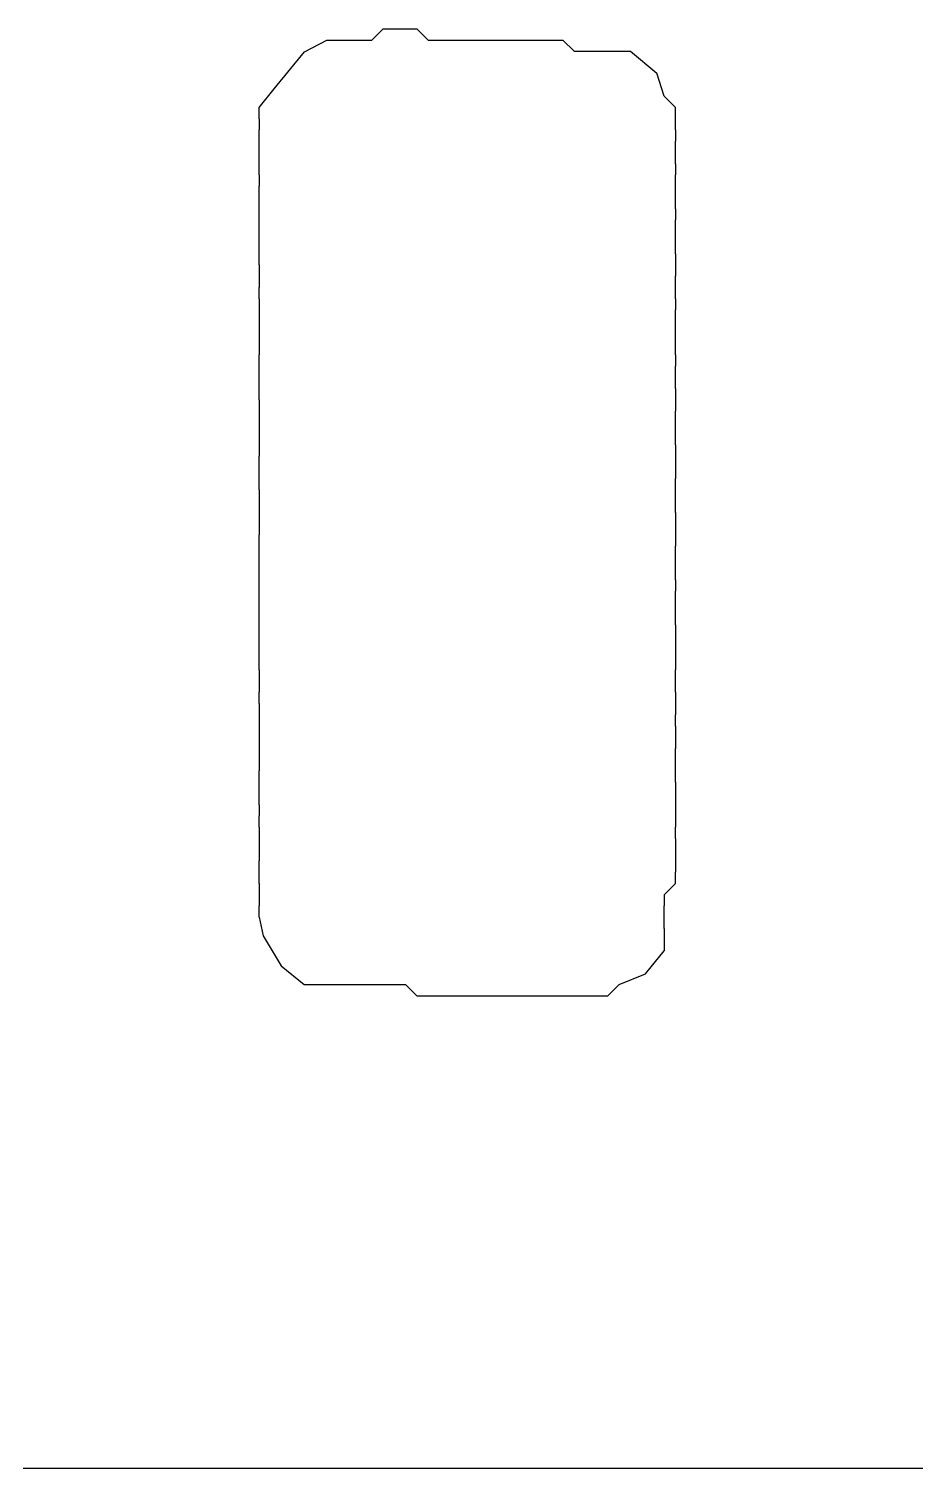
# Model space of a CAD drawing. Extents: x 0.5 to 4.01, y 0.5 to 4.16.
# Drawn here: x 1.9417 to 2.205, y 3.3833 to 3.81 of the extents above; entities that cross this region are included whole.
import ezdxf

# ---------------------------------------------------------------- set-up
doc = ezdxf.new("R2010")
doc.units = 0

msp = doc.modelspace()

# ---------------------------------------------------------------- linework, layer by layer
at = {"color": 1}
for p, q in [((2.02336, 3.80312, -0.03401), (2.03, 3.80667, -0.03333)), ((2.03, 3.80667, -0.03333), (2.03333, 3.80667, -0.03283)), ((2.03333, 3.80667, -0.03283), (2.03667, 3.80667, -0.03162)), ((2.03667, 3.80667, -0.03162), (2.04, 3.80667, -0.03073)), ((2.04, 3.80667, -0.03073), (2.04333, 3.80667, -0.03018)), ((2.04333, 3.80667, -0.03018), (2.04667, 3.81, -0.03)), ((2.04667, 3.81, -0.03), (2.05, 3.81, -0.03)), ((2.05, 3.81, -0.03), (2.05333, 3.81, -0.03)), ((2.05333, 3.81, -0.03), (2.05667, 3.81, -0.03)), ((2.05667, 3.81, -0.03), (2.06, 3.80667, -0.03)), ((2.06, 3.80667, -0.03), (2.06333, 3.80667, -0.03)), ((2.06333, 3.80667, -0.03), (2.06667, 3.80667, -0.03018)), ((2.06667, 3.80667, -0.03018), (2.07, 3.80667, -0.03018)), ((2.07, 3.80667, -0.03018), (2.07333, 3.80667, -0.03)), ((2.07333, 3.80667, -0.03), (2.07667, 3.80667, -0.03)), ((2.07667, 3.80667, -0.03), (2.08, 3.80667, -0.03)), ((2.08, 3.80667, -0.03), (2.08333, 3.80667, -0.03)), ((2.08333, 3.80667, -0.03), (2.08667, 3.80667, -0.03)), ((2.08667, 3.80667, -0.03), (2.09, 3.80667, -0.03)), ((2.09, 3.80667, -0.03), (2.09333, 3.80667, -0.03)), ((2.09333, 3.80667, -0.03), (2.09667, 3.80667, -0.03)), ((2.09667, 3.80667, -0.03), (2.1, 3.80667, -0.03)), ((2.1, 3.80667, -0.03), (2.10333, 3.80333, -0.03018)), ((2.01444, 3.79222, -0.03399), (2.02336, 3.80312, -0.03401)), ((2.10333, 3.80333, -0.03018), (2.10667, 3.80333, -0.03073)), ((2.10667, 3.80333, -0.03073), (2.11, 3.80333, -0.03162)), ((2.11, 3.80333, -0.03162), (2.11333, 3.80333, -0.03283)), ((2.11333, 3.80333, -0.03283), (2.11667, 3.80333, -0.03333)), ((2.11667, 3.80333, -0.03333), (2.12, 3.80333, -0.03333)), ((2.12, 3.80333, -0.03333), (2.12783, 3.79683, -0.03559)), ((2.13, 3.79, -0.03432), (2.12783, 3.79683, -0.03559)), ((2.01, 3.78667, -0.03333), (2.01444, 3.79222, -0.03399)), ((2.13, 3.79, -0.03432), (2.13333, 3.78667, -0.03333)), ((2.01, 3.78333, -0.03333), (2.01, 3.78667, -0.03333)), ((2.13333, 3.78333, -0.03333), (2.13333, 3.78667, -0.03333)), ((2.01, 3.78333, -0.03333), (2.01, 3.78, -0.03333)), ((2.13333, 3.78, -0.03333), (2.13333, 3.78333, -0.03333)), ((2.01, 3.77667, -0.03333), (2.01, 3.78, -0.03333)), ((2.01, 3.77333, -0.03333), (2.01, 3.77667, -0.03333)), ((2.13333, 3.78, -0.03333), (2.13333, 3.77667, -0.03333)), ((2.13333, 3.77333, -0.03333), (2.13333, 3.77667, -0.03333)), ((2.01, 3.77, -0.03333), (2.01, 3.77333, -0.03333)), ((2.13333, 3.77, -0.03333), (2.13333, 3.77333, -0.03333)), ((2.01, 3.76667, -0.03333), (2.01, 3.77, -0.03333)), ((2.13333, 3.77, -0.03333), (2.13333, 3.76667, -0.03333)), ((2.01, 3.76667, -0.03333), (2.01, 3.76333, -0.03333)), ((2.01, 3.76, -0.03333), (2.01, 3.76333, -0.03333)), ((2.13333, 3.76333, -0.03333), (2.13333, 3.76667, -0.03333)), ((2.13333, 3.76, -0.03333), (2.13333, 3.76333, -0.03333)), ((2.01, 3.75667, -0.03333), (2.01, 3.76, -0.03333)), ((2.13333, 3.75667, -0.03333), (2.13333, 3.76, -0.03333)), ((2.01, 3.75333, -0.03333), (2.01, 3.75667, -0.03333)), ((2.13333, 3.75667, -0.03333), (2.13333, 3.75333, -0.03333)), ((2.01, 3.75, -0.03333), (2.01, 3.75333, -0.03333)), ((2.13333, 3.75, -0.03333), (2.13333, 3.75333, -0.03333)), ((2.01, 3.74667, -0.03333), (2.01, 3.75, -0.03333)), ((2.01, 3.74333, -0.03333), (2.01, 3.74667, -0.03333)), ((2.13333, 3.74667, -0.03333), (2.13333, 3.75, -0.03333)), ((2.13333, 3.74333, -0.03333), (2.13333, 3.74667, -0.03333)), ((2.01, 3.74, -0.03333), (2.01, 3.74333, -0.03333)), ((2.13333, 3.74333, -0.03333), (2.13333, 3.74, -0.03333)), ((2.01, 3.74, -0.03333), (2.01, 3.73667, -0.03333)), ((2.13333, 3.74, -0.03333), (2.13333, 3.73667, -0.03333)), ((2.01, 3.73667, -0.03333), (2.01, 3.73333, -0.03333)), ((2.13333, 3.73333, -0.03333), (2.13333, 3.73667, -0.03333)), ((2.01, 3.73, -0.03333), (2.01, 3.73333, -0.03333)), ((2.01, 3.73, -0.03333), (2.01, 3.72667, -0.03333)), ((2.13333, 3.73, -0.03333), (2.13333, 3.73333, -0.03333)), ((2.13333, 3.73, -0.03333), (2.13333, 3.72667, -0.03333)), ((2.01, 3.72667, -0.03333), (2.01, 3.72333, -0.03333)), ((2.13333, 3.72333, -0.03333), (2.13333, 3.72667, -0.03333)), ((2.01, 3.72333, -0.03333), (2.01, 3.72, -0.03333)), ((2.13333, 3.72, -0.03333), (2.13333, 3.72333, -0.03333)), ((2.01, 3.72, -0.03333), (2.01, 3.71667, -0.03333)), ((2.01, 3.71667, -0.03333), (2.01, 3.71333, -0.03333)), ((2.13333, 3.71667, -0.03333), (2.13333, 3.72, -0.03333)), ((2.13333, 3.71333, -0.03333), (2.13333, 3.71667, -0.03333)), ((2.01, 3.71, -0.03333), (2.01, 3.71333, -0.03333)), ((2.13333, 3.71333, -0.03333), (2.13333, 3.71, -0.03333)), ((2.01, 3.70667, -0.03333), (2.01, 3.71, -0.03333)), ((2.13333, 3.70667, -0.03333), (2.13333, 3.71, -0.03333)), ((2.01, 3.70333, -0.03333), (2.01, 3.70667, -0.03333)), ((2.13333, 3.70333, -0.03333), (2.13333, 3.70667, -0.03333)), ((2.01, 3.7, -0.03333), (2.01, 3.70333, -0.03333)), ((2.01, 3.7, -0.03333), (2.01, 3.69667, -0.03333)), ((2.13333, 3.70333, -0.03333), (2.13333, 3.7, -0.03333)), ((2.13333, 3.7, -0.03333), (2.13333, 3.69667, -0.03333)), ((2.01, 3.69667, -0.03333), (2.01, 3.69333, -0.03333)), ((2.13333, 3.69333, -0.03333), (2.13333, 3.69667, -0.03333)), ((2.01, 3.69333, -0.03333), (2.01, 3.69, -0.03333)), ((2.13333, 3.69, -0.03333), (2.13333, 3.69333, -0.03333)), ((2.01, 3.69, -0.03333), (2.01, 3.68667, -0.03333)), ((2.01, 3.68667, -0.03333), (2.01, 3.68333, -0.03333)), ((2.13333, 3.68667, -0.03333), (2.13333, 3.69, -0.03333)), ((2.13333, 3.68667, -0.03333), (2.13333, 3.68333, -0.03333)), ((2.01, 3.68, -0.03333), (2.01, 3.68333, -0.03333)), ((2.13333, 3.68333, -0.03333), (2.13333, 3.68, -0.03333)), ((2.01, 3.67667, -0.03333), (2.01, 3.68, -0.03333)), ((2.13333, 3.68, -0.03333), (2.13333, 3.67667, -0.03333)), ((2.01, 3.67333, -0.03333), (2.01, 3.67667, -0.03333)), ((2.13333, 3.67333, -0.03333), (2.13333, 3.67667, -0.03333)), ((2.01, 3.67333, -0.03333), (2.01, 3.67, -0.03333)), ((2.01, 3.67, -0.03333), (2.01, 3.66667, -0.03333)), ((2.13333, 3.67, -0.03333), (2.13333, 3.67333, -0.03333)), ((2.13333, 3.66667, -0.03333), (2.13333, 3.67, -0.03333)), ((2.01, 3.66667, -0.03333), (2.01, 3.66333, -0.03333)), ((2.13333, 3.66667, -0.03333), (2.13333, 3.66333, -0.03333)), ((2.01, 3.66333, -0.03333), (2.01, 3.66, -0.03333)), ((2.13333, 3.66333, -0.03333), (2.13333, 3.66, -0.03333)), ((2.01, 3.65667, -0.03333), (2.01, 3.66, -0.03333)), ((2.01, 3.65333, -0.03333), (2.01, 3.65667, -0.03333)), ((2.13333, 3.66, -0.03333), (2.13333, 3.65667, -0.03333)), ((2.13333, 3.65333, -0.03333), (2.13333, 3.65667, -0.03333)), ((2.01, 3.65, -0.03333), (2.01, 3.65333, -0.03333)), ((2.13333, 3.65, -0.03333), (2.13333, 3.65333, -0.03333)), ((2.01, 3.64667, -0.03333), (2.01, 3.65, -0.03333)), ((2.13333, 3.64667, -0.03333), (2.13333, 3.65, -0.03333)), ((2.01, 3.64333, -0.03333), (2.01, 3.64667, -0.03333)), ((2.13333, 3.64667, -0.03333), (2.13333, 3.64333, -0.03333)), ((2.01, 3.64, -0.03333), (2.01, 3.64333, -0.03333)), ((2.01, 3.63667, -0.03333), (2.01, 3.64, -0.03333)), ((2.13333, 3.64, -0.03333), (2.13333, 3.64333, -0.03333)), ((2.13333, 3.63667, -0.03333), (2.13333, 3.64, -0.03333)), ((2.01, 3.63333, -0.03333), (2.01, 3.63667, -0.03333)), ((2.13333, 3.63333, -0.03333), (2.13333, 3.63667, -0.03333)), ((2.01, 3.63, -0.03333), (2.01, 3.63333, -0.03333)), ((2.13333, 3.63333, -0.03333), (2.13333, 3.63, -0.03333)), ((2.01, 3.62667, -0.03333), (2.01, 3.63, -0.03333)), ((2.13333, 3.63, -0.03333), (2.13333, 3.62667, -0.03333)), ((2.01, 3.62333, -0.03333), (2.01, 3.62667, -0.03333)), ((2.01, 3.62, -0.03333), (2.01, 3.62333, -0.03333)), ((2.13333, 3.62667, -0.03333), (2.13333, 3.62333, -0.03333)), ((2.13333, 3.62333, -0.03333), (2.13333, 3.62, -0.03333)), ((2.01, 3.62, -0.03333), (2.01, 3.61667, -0.03333)), ((2.13333, 3.61667, -0.03333), (2.13333, 3.62, -0.03333)), ((2.01, 3.61667, -0.03333), (2.01, 3.61333, -0.03333)), ((2.13333, 3.61333, -0.03333), (2.13333, 3.61667, -0.03333)), ((2.01, 3.61, -0.03333), (2.01, 3.61333, -0.03333)), ((2.01, 3.61, -0.03333), (2.01, 3.60667, -0.03333)), ((2.13333, 3.61333, -0.03333), (2.13333, 3.61, -0.03333)), ((2.13333, 3.61, -0.03333), (2.13333, 3.60667, -0.03333)), ((2.01, 3.60667, -0.03333), (2.01, 3.60333, -0.03333)), ((2.13333, 3.60333, -0.03333), (2.13333, 3.60667, -0.03333)), ((2.01, 3.60333, -0.03333), (2.01, 3.6, -0.03333)), ((2.13333, 3.60333, -0.03333), (2.13333, 3.6, -0.03333)), ((2.01, 3.6, -0.03333), (2.01, 3.59667, -0.03333)), ((2.13333, 3.6, -0.03333), (2.13333, 3.59667, -0.03333)), ((2.01, 3.59667, -0.03333), (2.01, 3.59333, -0.03333)), ((2.01, 3.59333, -0.03333), (2.01, 3.59, -0.03333)), ((2.13333, 3.59333, -0.03333), (2.13333, 3.59667, -0.03333)), ((2.13333, 3.59, -0.03333), (2.13333, 3.59333, -0.03333)), ((2.01, 3.58667, -0.03333), (2.01, 3.59, -0.03333)), ((2.13333, 3.58667, -0.03333), (2.13333, 3.59, -0.03333)), ((2.01, 3.58333, -0.03333), (2.01, 3.58667, -0.03333)), ((2.13333, 3.58667, -0.03333), (2.13333, 3.58333, -0.03333)), ((2.01, 3.58, -0.03333), (2.01, 3.58333, -0.03333)), ((2.01, 3.58, -0.03333), (2.01, 3.57667, -0.03333)), ((2.13333, 3.58333, -0.03333), (2.13333, 3.58, -0.03333)), ((2.13333, 3.58, -0.03333), (2.13333, 3.57667, -0.03333)), ((2.01, 3.57333, -0.03333), (2.01, 3.57667, -0.03333)), ((2.13333, 3.57667, -0.03333), (2.13333, 3.57333, -0.03333)), ((2.01, 3.57333, -0.03333), (2.01, 3.57, -0.03333)), ((2.13333, 3.57, -0.03333), (2.13333, 3.57333, -0.03333)), ((2.01, 3.57, -0.03333), (2.01, 3.56667, -0.03333)), ((2.13333, 3.57, -0.03333), (2.13333, 3.56667, -0.03283)), ((2.01, 3.56667, -0.03333), (2.01, 3.56333, -0.03333)), ((2.01, 3.56, -0.03333), (2.01, 3.56333, -0.03333)), ((2.13333, 3.56667, -0.03283), (2.13333, 3.56333, -0.03162)), ((2.13333, 3.56333, -0.03162), (2.13333, 3.56, -0.03073)), ((2.01, 3.55667, -0.0335), (2.01, 3.56, -0.03333)), ((2.13333, 3.55667, -0.03018), (2.13333, 3.56, -0.03073)), ((2.01, 3.55667, -0.0335), (2.01, 3.55333, -0.03399)), ((2.13, 3.55333, -0.03018), (2.13333, 3.55667, -0.03018)), ((2.01, 3.55333, -0.03399), (2.01, 3.55, -0.0348)), ((2.01, 3.54667, -0.0359), (2.01, 3.55, -0.0348)), ((2.13, 3.55333, -0.03018), (2.13, 3.55, -0.03073)), ((2.13, 3.54667, -0.03162), (2.13, 3.55, -0.03073)), ((2.01, 3.54667, -0.0359), (2.01111, 3.54111, -0.03621)), ((2.13, 3.54333, -0.03283), (2.13, 3.54667, -0.03162)), ((2.13, 3.54333, -0.03283), (2.13, 3.54, -0.03333)), ((2.01111, 3.54111, -0.03621), (2.01644, 3.53227, -0.03778)), ((2.13, 3.54, -0.03333), (2.13, 3.53667, -0.03333)), ((2.1245, 3.52983, -0.03534), (2.13, 3.53667, -0.03333)), ((2.01644, 3.53227, -0.03778), (2.02333, 3.52667, -0.03667)), ((2.11667, 3.52667, -0.03432), (2.1245, 3.52983, -0.03534)), ((2.02333, 3.52667, -0.03667), (2.02667, 3.52667, -0.03667)), ((2.02667, 3.52667, -0.03667), (2.03, 3.52667, -0.0359)), ((2.03, 3.52667, -0.0359), (2.03333, 3.52667, -0.0348)), ((2.03333, 3.52667, -0.0348), (2.03667, 3.52667, -0.03399)), ((2.03667, 3.52667, -0.03399), (2.04, 3.52667, -0.0335)), ((2.04, 3.52667, -0.0335), (2.04333, 3.52667, -0.03333)), ((2.04333, 3.52667, -0.03333), (2.04667, 3.52667, -0.03333)), ((2.04667, 3.52667, -0.03333), (2.05, 3.52667, -0.03333)), ((2.05, 3.52667, -0.03333), (2.05333, 3.52667, -0.03333)), ((2.05333, 3.52667, -0.03333), (2.05667, 3.52333, -0.03333)), ((2.11333, 3.52333, -0.03333), (2.11667, 3.52667, -0.03432)), ((2.05667, 3.52333, -0.03333), (2.06, 3.52333, -0.03333)), ((2.06, 3.52333, -0.03333), (2.06333, 3.52333, -0.03333)), ((2.06333, 3.52333, -0.03333), (2.06667, 3.52333, -0.03333)), ((2.06667, 3.52333, -0.03333), (2.07, 3.52333, -0.03333)), ((2.07, 3.52333, -0.03333), (2.07333, 3.52333, -0.03333)), ((2.07333, 3.52333, -0.03333), (2.07667, 3.52333, -0.03333)), ((2.07667, 3.52333, -0.03333), (2.08, 3.52333, -0.03333)), ((2.08, 3.52333, -0.03333), (2.08333, 3.52333, -0.03333)), ((2.08333, 3.52333, -0.03333), (2.08667, 3.52333, -0.03333)), ((2.08667, 3.52333, -0.03333), (2.09, 3.52333, -0.03333)), ((2.09, 3.52333, -0.03333), (2.09333, 3.52333, -0.03333)), ((2.09333, 3.52333, -0.03333), (2.09667, 3.52333, -0.03333)), ((2.09667, 3.52333, -0.03333), (2.1, 3.52333, -0.03333)), ((2.1, 3.52333, -0.03333), (2.10333, 3.52333, -0.03333)), ((2.10333, 3.52333, -0.03333), (2.10667, 3.52333, -0.03333)), ((2.10667, 3.52333, -0.03333), (2.11, 3.52333, -0.03333)), ((2.11, 3.52333, -0.03333), (2.11333, 3.52333, -0.03333)), ((1.94, 3.38333, -0.04333), (1.94333, 3.38333, -0.04333)), ((1.94333, 3.38333, -0.04333), (1.94667, 3.38333, -0.04333)), ((1.94667, 3.38333, -0.04333), (1.95, 3.38333, -0.04333)), ((1.95, 3.38333, -0.04333), (1.95333, 3.38333, -0.04333)), ((1.95333, 3.38333, -0.04333), (1.95667, 3.38333, -0.04333)), ((1.95667, 3.38333, -0.04333), (1.96, 3.38333, -0.04333)), ((1.96, 3.38333, -0.04333), (1.96333, 3.38333, -0.04333)), ((1.96333, 3.38333, -0.04333), (1.96667, 3.38333, -0.04333)), ((1.96667, 3.38333, -0.04333), (1.97, 3.38333, -0.04333)), ((1.97, 3.38333, -0.04333), (1.97333, 3.38333, -0.04333)), ((1.97333, 3.38333, -0.04333), (1.97667, 3.38333, -0.04333)), ((1.97667, 3.38333, -0.04333), (1.98, 3.38333, -0.04333)), ((1.98, 3.38333, -0.04333), (1.98333, 3.38333, -0.04333)), ((1.98333, 3.38333, -0.04333), (1.98667, 3.38333, -0.04333)), ((1.98667, 3.38333, -0.04333), (1.99, 3.38333, -0.04333)), ((1.99, 3.38333, -0.04333), (1.99333, 3.38333, -0.04333)), ((1.99333, 3.38333, -0.04333), (1.99667, 3.38333, -0.04333)), ((1.99667, 3.38333, -0.04333), (2, 3.38333, -0.04333)), ((2, 3.38333, -0.04333), (2.00333, 3.38333, -0.04333)), ((2.00333, 3.38333, -0.04333), (2.00667, 3.38333, -0.04333)), ((2.00667, 3.38333, -0.04333), (2.01, 3.38333, -0.04333)), ((2.01, 3.38333, -0.04333), (2.01333, 3.38333, -0.04333)), ((2.01333, 3.38333, -0.04333), (2.01667, 3.38333, -0.04333)), ((2.01667, 3.38333, -0.04333), (2.02, 3.38333, -0.04333)), ((2.02, 3.38333, -0.04333), (2.02333, 3.38333, -0.04333)), ((2.02333, 3.38333, -0.04333), (2.02667, 3.38333, -0.04333)), ((2.02667, 3.38333, -0.04333), (2.03, 3.38333, -0.04333)), ((2.03, 3.38333, -0.04333), (2.03333, 3.38333, -0.04333)), ((2.03333, 3.38333, -0.04333), (2.03667, 3.38333, -0.04333)), ((2.03667, 3.38333, -0.04333), (2.04, 3.38333, -0.04333)), ((2.04, 3.38333, -0.04333), (2.04333, 3.38333, -0.04333)), ((2.04333, 3.38333, -0.04333), (2.04667, 3.38333, -0.04333)), ((2.04667, 3.38333, -0.04333), (2.05, 3.38333, -0.04333)), ((2.05, 3.38333, -0.04333), (2.05333, 3.38333, -0.04333)), ((2.05333, 3.38333, -0.04333), (2.05667, 3.38333, -0.04333)), ((2.05667, 3.38333, -0.04333), (2.06, 3.38333, -0.04333)), ((2.06, 3.38333, -0.04333), (2.06333, 3.38333, -0.04333)), ((2.06333, 3.38333, -0.04333), (2.06667, 3.38333, -0.04333)), ((2.06667, 3.38333, -0.04333), (2.07, 3.38333, -0.04333)), ((2.07, 3.38333, -0.04333), (2.07333, 3.38333, -0.04333)), ((2.07333, 3.38333, -0.04333), (2.07667, 3.38333, -0.04333)), ((2.07667, 3.38333, -0.04333), (2.08, 3.38333, -0.04333)), ((2.08, 3.38333, -0.04333), (2.08333, 3.38333, -0.04333)), ((2.08333, 3.38333, -0.04333), (2.08667, 3.38333, -0.04333)), ((2.08667, 3.38333, -0.04333), (2.09, 3.38333, -0.04333)), ((2.09, 3.38333, -0.04333), (2.09333, 3.38333, -0.04333)), ((2.09333, 3.38333, -0.04333), (2.09667, 3.38333, -0.04333)), ((2.09667, 3.38333, -0.04333), (2.1, 3.38333, -0.04333)), ((2.1, 3.38333, -0.04333), (2.10333, 3.38333, -0.04333)), ((2.10333, 3.38333, -0.04333), (2.10667, 3.38333, -0.04333)), ((2.10667, 3.38333, -0.04333), (2.11, 3.38333, -0.04333)), ((2.11, 3.38333, -0.04333), (2.11333, 3.38333, -0.04333)), ((2.11333, 3.38333, -0.04333), (2.11667, 3.38333, -0.04333)), ((2.11667, 3.38333, -0.04333), (2.12, 3.38333, -0.04333)), ((2.12, 3.38333, -0.04333), (2.12333, 3.38333, -0.04333)), ((2.12333, 3.38333, -0.04333), (2.12667, 3.38333, -0.04333)), ((2.12667, 3.38333, -0.04333), (2.13, 3.38333, -0.04333)), ((2.13, 3.38333, -0.04333), (2.13333, 3.38333, -0.04333)), ((2.13333, 3.38333, -0.04333), (2.13667, 3.38333, -0.04333)), ((2.13667, 3.38333, -0.04333), (2.14, 3.38333, -0.04333)), ((2.14, 3.38333, -0.04333), (2.14333, 3.38333, -0.04333)), ((2.14333, 3.38333, -0.04333), (2.14667, 3.38333, -0.04333)), ((2.14667, 3.38333, -0.04333), (2.15, 3.38333, -0.04333)), ((2.15, 3.38333, -0.04333), (2.15333, 3.38333, -0.04333)), ((2.15333, 3.38333, -0.04333), (2.15667, 3.38333, -0.04333)), ((2.15667, 3.38333, -0.04333), (2.16, 3.38333, -0.04333)), ((2.16, 3.38333, -0.04333), (2.16333, 3.38333, -0.04333)), ((2.16333, 3.38333, -0.04333), (2.16667, 3.38333, -0.04333)), ((2.16667, 3.38333, -0.04333), (2.17, 3.38333, -0.04333)), ((2.17, 3.38333, -0.04333), (2.17333, 3.38333, -0.04333)), ((2.17333, 3.38333, -0.04333), (2.17667, 3.38333, -0.04333)), ((2.17667, 3.38333, -0.04333), (2.18, 3.38333, -0.04333)), ((2.18, 3.38333, -0.04333), (2.18333, 3.38333, -0.04333)), ((2.18333, 3.38333, -0.04333), (2.18667, 3.38333, -0.04333)), ((2.18667, 3.38333, -0.04333), (2.19, 3.38333, -0.04333)), ((2.19, 3.38333, -0.04333), (2.19333, 3.38333, -0.04333)), ((2.19333, 3.38333, -0.04333), (2.19667, 3.38333, -0.04333)), ((2.19667, 3.38333, -0.04333), (2.2, 3.38333, -0.04333)), ((2.2, 3.38333, -0.04333), (2.20333, 3.38333, -0.04333)), ((2.20333, 3.38333, -0.04333), (2.20667, 3.38333, -0.04333))]:
    msp.add_line(p, q, dxfattribs=at)

doc.saveas('drawing.dxf')
